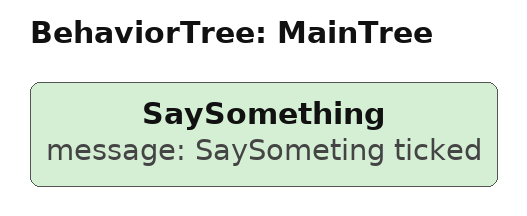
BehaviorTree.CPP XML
<root main_tree_to_execute="MainTree">
  <BehaviorTree ID="MainTree">
    <SaySomething message="SaySometing ticked" />
  </BehaviorTree>
</root>
